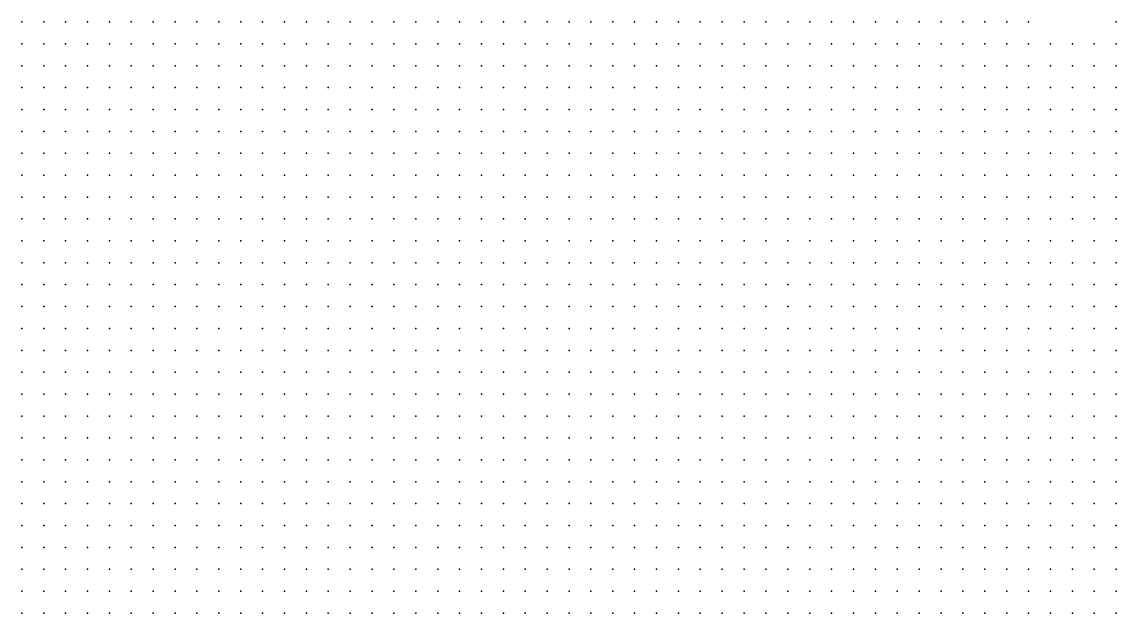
# Model space of a CAD drawing. Header units: metres. Extents: x 287878 to 288137, y 62805 to 63074.
# Drawn here: x 288035 to 288085, y 62948 to 62975 of the extents above; entities that cross this region are included whole.
import ezdxf

# ---------------------------------------------------------------- set-up
doc = ezdxf.new("R2010")
doc.units = ezdxf.units.M
doc.layers.add('SURVEY_INTERP', color=8, linetype='Continuous')
doc.layers.add('SURVEY_REAL', color=3, linetype='Continuous')

msp = doc.modelspace()

# ---------------------------------------------------------------- linework, layer by layer
at = {"layer": 'SURVEY_INTERP'}
for p in [(288035, 62975, 119.453), (288036, 62975, 119.448), (288037, 62975, 119.447), (288038, 62975, 119.446), (288039, 62975, 119.446), (288040, 62975, 119.453), (288041, 62975, 119.447), (288042, 62975, 119.395), (288043, 62975, 119.317), (288044, 62975, 119.253), (288045, 62975, 119.217), (288046, 62975, 119.208), (288047, 62975, 119.214), (288048, 62975, 119.207), (288049, 62975, 119.152), (288050, 62975, 119.063), (288051, 62975, 118.976), (288052, 62975, 118.907), (288053, 62975, 118.86), (288054, 62975, 118.835), (288055, 62975, 118.822), (288056, 62975, 118.797), (288057, 62975, 118.741), (288058, 62975, 118.661), (288059, 62975, 118.578), (288060, 62975, 118.505), (288061, 62975, 118.445), (288062, 62975, 118.399), (288063, 62975, 118.369), (288064, 62975, 118.36), (288065, 62975, 118.384), (288066, 62975, 118.465), (288067, 62975, 118.615), (288068, 62975, 118.718), (288069, 62975, 118.595), (288070, 62975, 118.4), (288071, 62975, 118.262), (288072, 62975, 118.177), (288073, 62975, 118.122), (288074, 62975, 118.085), (288075, 62975, 118.058), (288076, 62975, 118.04), (288077, 62975, 118.027), (288078, 62975, 118.018), (288079, 62975, 118.012), (288080, 62975, 118.01), (288081, 62975, 118.01), (288035, 62974, 119.408), (288036, 62974, 119.393), (288037, 62974, 119.382), (288038, 62974, 119.373), (288039, 62974, 119.365), (288040, 62974, 119.355), (288041, 62974, 119.335), (288042, 62974, 119.296), (288043, 62974, 119.246), (288044, 62974, 119.198), (288045, 62974, 119.164), (288046, 62974, 119.142), (288047, 62974, 119.125), (288048, 62974, 119.101), (288049, 62974, 119.056), (288050, 62974, 118.994), (288051, 62974, 118.929), (288052, 62974, 118.872), (288053, 62974, 118.825), (288054, 62974, 118.789), (288055, 62974, 118.757), (288056, 62974, 118.721), (288057, 62974, 118.674), (288058, 62974, 118.616), (288059, 62974, 118.555), (288060, 62974, 118.498), (288061, 62974, 118.449), (288062, 62974, 118.409), (288063, 62974, 118.381), (288064, 62974, 118.369), (288065, 62974, 118.378), (288066, 62974, 118.415), (288067, 62974, 118.472), (288068, 62974, 118.498), (288069, 62974, 118.442), (288070, 62974, 118.344), (288071, 62974, 118.255), (288072, 62974, 118.19), (288073, 62974, 118.143), (288074, 62974, 118.11), (288075, 62974, 118.085), (288076, 62974, 118.066), (288077, 62974, 118.052), (288078, 62974, 118.042), (288079, 62974, 118.035), (288080, 62974, 118.031), (288081, 62974, 118.03), (288082, 62974, 118.031), (288083, 62974, 118.034), (288084, 62974, 118.039), (288085, 62974, 118.045), (288035, 62973, 119.366), (288036, 62973, 119.346), (288037, 62973, 119.328), (288038, 62973, 119.313), (288039, 62973, 119.297), (288040, 62973, 119.279), (288041, 62973, 119.255), (288042, 62973, 119.222), (288043, 62973, 119.183), (288044, 62973, 119.145), (288045, 62973, 119.112), (288046, 62973, 119.084), (288047, 62973, 119.057), (288048, 62973, 119.026), (288049, 62973, 118.986), (288050, 62973, 118.937), (288051, 62973, 118.886), (288052, 62973, 118.837), (288053, 62973, 118.792), (288054, 62973, 118.753), (288055, 62973, 118.716), (288056, 62973, 118.677), (288057, 62973, 118.634), (288058, 62973, 118.587), (288059, 62973, 118.538), (288060, 62973, 118.492), (288061, 62973, 118.45), (288062, 62973, 118.415), (288063, 62973, 118.388), (288064, 62973, 118.371), (288065, 62973, 118.367), (288066, 62973, 118.374), (288067, 62973, 118.386), (288068, 62973, 118.382), (288069, 62973, 118.35), (288070, 62973, 118.297), (288071, 62973, 118.243), (288072, 62973, 118.196), (288073, 62973, 118.158), (288074, 62973, 118.129), (288075, 62973, 118.106), (288076, 62973, 118.088), (288077, 62973, 118.074), (288078, 62973, 118.064), (288079, 62973, 118.056), (288080, 62973, 118.051), (288081, 62973, 118.048), (288082, 62973, 118.047), (288083, 62973, 118.048), (288084, 62973, 118.051), (288085, 62973, 118.055), (288035, 62972, 119.327), (288036, 62972, 119.304), (288037, 62972, 119.282), (288038, 62972, 119.262), (288039, 62972, 119.242), (288040, 62972, 119.219), (288041, 62972, 119.193), (288042, 62972, 119.163), (288043, 62972, 119.13), (288044, 62972, 119.097), (288045, 62972, 119.065), (288046, 62972, 119.035), (288047, 62972, 119.004), (288048, 62972, 118.971), (288049, 62972, 118.934), (288050, 62972, 118.892), (288051, 62972, 118.848), (288052, 62972, 118.805), (288053, 62972, 118.764), (288054, 62972, 118.725), (288055, 62972, 118.687), (288056, 62972, 118.649), (288057, 62972, 118.609), (288058, 62972, 118.568), (288059, 62972, 118.526), (288060, 62972, 118.487), (288061, 62972, 118.45), (288062, 62972, 118.418), (288063, 62972, 118.391), (288064, 62972, 118.371), (288065, 62972, 118.358), (288066, 62972, 118.35), (288067, 62972, 118.343), (288068, 62972, 118.329), (288069, 62972, 118.304), (288070, 62972, 118.27), (288071, 62972, 118.234), (288072, 62972, 118.199), (288073, 62972, 118.17), (288074, 62972, 118.145), (288075, 62972, 118.124), (288076, 62972, 118.107), (288077, 62972, 118.094), (288078, 62972, 118.083), (288079, 62972, 118.075), (288080, 62972, 118.068), (288081, 62972, 118.064), (288082, 62972, 118.062), (288083, 62972, 118.062), (288084, 62972, 118.063), (288085, 62972, 118.066), (288035, 62971, 119.291), (288036, 62971, 119.266), (288037, 62971, 119.242), (288038, 62971, 119.218), (288039, 62971, 119.195), (288040, 62971, 119.171), (288041, 62971, 119.144), (288042, 62971, 119.116), (288043, 62971, 119.085), (288044, 62971, 119.054), (288045, 62971, 119.023), (288046, 62971, 118.992), (288047, 62971, 118.961), (288048, 62971, 118.928), (288049, 62971, 118.893), (288050, 62971, 118.855), (288051, 62971, 118.816), (288052, 62971, 118.777), (288053, 62971, 118.739), (288054, 62971, 118.702), (288055, 62971, 118.665), (288056, 62971, 118.629), (288057, 62971, 118.592), (288058, 62971, 118.555), (288059, 62971, 118.518), (288060, 62971, 118.482), (288061, 62971, 118.449), (288062, 62971, 118.419), (288063, 62971, 118.393), (288064, 62971, 118.371), (288065, 62971, 118.353), (288066, 62971, 118.338), (288067, 62971, 118.323), (288068, 62971, 118.306), (288069, 62971, 118.284), (288070, 62971, 118.258), (288071, 62971, 118.23), (288072, 62971, 118.204), (288073, 62971, 118.179), (288074, 62971, 118.158), (288075, 62971, 118.139), (288076, 62971, 118.124), (288077, 62971, 118.11), (288078, 62971, 118.1), (288079, 62971, 118.091), (288080, 62971, 118.084), (288081, 62971, 118.08), (288082, 62971, 118.076), (288083, 62971, 118.075), (288084, 62971, 118.075), (288085, 62971, 118.077), (288035, 62970, 119.258), (288036, 62970, 119.231), (288037, 62970, 119.205), (288038, 62970, 119.18), (288039, 62970, 119.155), (288040, 62970, 119.13), (288041, 62970, 119.103), (288042, 62970, 119.075), (288043, 62970, 119.046), (288044, 62970, 119.017), (288045, 62970, 118.987), (288046, 62970, 118.956), (288047, 62970, 118.925), (288048, 62970, 118.893), (288049, 62970, 118.86), (288050, 62970, 118.825), (288051, 62970, 118.789), (288052, 62970, 118.753), (288053, 62970, 118.718), (288054, 62970, 118.683), (288055, 62970, 118.648), (288056, 62970, 118.613), (288057, 62970, 118.579), (288058, 62970, 118.545), (288059, 62970, 118.511), (288060, 62970, 118.479), (288061, 62970, 118.448), (288062, 62970, 118.42), (288063, 62970, 118.395), (288064, 62970, 118.372), (288065, 62970, 118.352), (288066, 62970, 118.333), (288067, 62970, 118.315), (288068, 62970, 118.297), (288069, 62970, 118.276), (288070, 62970, 118.254), (288071, 62970, 118.231), (288072, 62970, 118.209), (288073, 62970, 118.188), (288074, 62970, 118.169), (288075, 62970, 118.152), (288076, 62970, 118.138), (288077, 62970, 118.125), (288078, 62970, 118.115), (288079, 62970, 118.106), (288080, 62970, 118.099), (288081, 62970, 118.094), (288082, 62970, 118.09), (288083, 62970, 118.087), (288084, 62970, 118.086), (288085, 62970, 118.087), (288035, 62969, 119.226), (288036, 62969, 119.199), (288037, 62969, 119.172), (288038, 62969, 119.147), (288039, 62969, 119.121), (288040, 62969, 119.095), (288041, 62969, 119.068), (288042, 62969, 119.041), (288043, 62969, 119.013), (288044, 62969, 118.984), (288045, 62969, 118.955), (288046, 62969, 118.925), (288047, 62969, 118.895), (288048, 62969, 118.864), (288049, 62969, 118.832), (288050, 62969, 118.799), (288051, 62969, 118.766), (288052, 62969, 118.733), (288053, 62969, 118.699), (288054, 62969, 118.666), (288055, 62969, 118.633), (288056, 62969, 118.601), (288057, 62969, 118.569), (288058, 62969, 118.537), (288059, 62969, 118.506), (288060, 62969, 118.476), (288061, 62969, 118.448), (288062, 62969, 118.421), (288063, 62969, 118.396), (288064, 62969, 118.373), (288065, 62969, 118.352), (288066, 62969, 118.333), (288067, 62969, 118.313), (288068, 62969, 118.294), (288069, 62969, 118.275), (288070, 62969, 118.255), (288071, 62969, 118.235), (288072, 62969, 118.215), (288073, 62969, 118.197), (288074, 62969, 118.18), (288075, 62969, 118.164), (288076, 62969, 118.151), (288077, 62969, 118.139), (288078, 62969, 118.128), (288079, 62969, 118.119), (288080, 62969, 118.112), (288081, 62969, 118.106), (288082, 62969, 118.102), (288083, 62969, 118.099), (288084, 62969, 118.097), (288085, 62969, 118.097), (288035, 62968, 119.197), (288036, 62968, 119.169), (288037, 62968, 119.142), (288038, 62968, 119.116), (288039, 62968, 119.09), (288040, 62968, 119.064), (288041, 62968, 119.037), (288042, 62968, 119.01), (288043, 62968, 118.983), (288044, 62968, 118.955), (288045, 62968, 118.927), (288046, 62968, 118.898), (288047, 62968, 118.869), (288048, 62968, 118.839), (288049, 62968, 118.809), (288050, 62968, 118.778), (288051, 62968, 118.746), (288052, 62968, 118.715), (288053, 62968, 118.684), (288054, 62968, 118.652), (288055, 62968, 118.621), (288056, 62968, 118.591), (288057, 62968, 118.561), (288058, 62968, 118.531), (288059, 62968, 118.502), (288060, 62968, 118.474), (288061, 62968, 118.447), (288062, 62968, 118.422), (288063, 62968, 118.398), (288064, 62968, 118.375), (288065, 62968, 118.354), (288066, 62968, 118.334), (288067, 62968, 118.315), (288068, 62968, 118.296), (288069, 62968, 118.277), (288070, 62968, 118.258), (288071, 62968, 118.24), (288072, 62968, 118.222), (288073, 62968, 118.205), (288074, 62968, 118.19), (288075, 62968, 118.175), (288076, 62968, 118.162), (288077, 62968, 118.151), (288078, 62968, 118.14), (288079, 62968, 118.132), (288080, 62968, 118.124), (288081, 62968, 118.118), (288082, 62968, 118.113), (288083, 62968, 118.109), (288084, 62968, 118.107), (288085, 62968, 118.106), (288035, 62967, 119.169), (288036, 62967, 119.141), (288037, 62967, 119.115), (288038, 62967, 119.088), (288039, 62967, 119.062), (288040, 62967, 119.036), (288041, 62967, 119.01), (288042, 62967, 118.983), (288043, 62967, 118.957), (288044, 62967, 118.929), (288045, 62967, 118.902), (288046, 62967, 118.874), (288047, 62967, 118.846), (288048, 62967, 118.817), (288049, 62967, 118.788), (288050, 62967, 118.759), (288051, 62967, 118.729), (288052, 62967, 118.7), (288053, 62967, 118.67), (288054, 62967, 118.64), (288055, 62967, 118.611), (288056, 62967, 118.582), (288057, 62967, 118.554), (288058, 62967, 118.526), (288059, 62967, 118.499), (288060, 62967, 118.472), (288061, 62967, 118.447), (288062, 62967, 118.422), (288063, 62967, 118.399), (288064, 62967, 118.377), (288065, 62967, 118.356), (288066, 62967, 118.336), (288067, 62967, 118.317), (288068, 62967, 118.299), (288069, 62967, 118.28), (288070, 62967, 118.263), (288071, 62967, 118.246), (288072, 62967, 118.229), (288073, 62967, 118.213), (288074, 62967, 118.199), (288075, 62967, 118.185), (288076, 62967, 118.173), (288077, 62967, 118.161), (288078, 62967, 118.151), (288079, 62967, 118.143), (288080, 62967, 118.135), (288081, 62967, 118.129), (288082, 62967, 118.123), (288083, 62967, 118.119), (288084, 62967, 118.116), (288085, 62967, 118.114), (288035, 62966, 119.143), (288036, 62966, 119.116), (288037, 62966, 119.089), (288038, 62966, 119.063), (288039, 62966, 119.037), (288040, 62966, 119.011), (288041, 62966, 118.985), (288042, 62966, 118.959), (288043, 62966, 118.933), (288044, 62966, 118.907), (288045, 62966, 118.88), (288046, 62966, 118.853), (288047, 62966, 118.826), (288048, 62966, 118.798), (288049, 62966, 118.77), (288050, 62966, 118.742), (288051, 62966, 118.714), (288052, 62966, 118.686), (288053, 62966, 118.658), (288054, 62966, 118.63), (288055, 62966, 118.602), (288056, 62966, 118.575), (288057, 62966, 118.548), (288058, 62966, 118.522), (288059, 62966, 118.496), (288060, 62966, 118.471), (288061, 62966, 118.446), (288062, 62966, 118.423), (288063, 62966, 118.401), (288064, 62966, 118.379), (288065, 62966, 118.359), (288066, 62966, 118.339), (288067, 62966, 118.321), (288068, 62966, 118.302), (288069, 62966, 118.285), (288070, 62966, 118.268), (288071, 62966, 118.252), (288072, 62966, 118.236), (288073, 62966, 118.221), (288074, 62966, 118.207), (288075, 62966, 118.194), (288076, 62966, 118.182), (288077, 62966, 118.171), (288078, 62966, 118.162), (288079, 62966, 118.153), (288080, 62966, 118.145), (288081, 62966, 118.139), (288082, 62966, 118.133), (288083, 62966, 118.128), (288084, 62966, 118.125), (288085, 62966, 118.122), (288035, 62965, 119.118), (288036, 62965, 119.092), (288037, 62965, 119.066), (288038, 62965, 119.04), (288039, 62965, 119.014), (288040, 62965, 118.989), (288041, 62965, 118.963), (288042, 62965, 118.938), (288043, 62965, 118.912), (288044, 62965, 118.887), (288045, 62965, 118.861), (288046, 62965, 118.834), (288047, 62965, 118.808), (288048, 62965, 118.782), (288049, 62965, 118.755), (288050, 62965, 118.728), (288051, 62965, 118.701), (288052, 62965, 118.674), (288053, 62965, 118.648), (288054, 62965, 118.621), (288055, 62965, 118.595), (288056, 62965, 118.569), (288057, 62965, 118.543), (288058, 62965, 118.518), (288059, 62965, 118.493), (288060, 62965, 118.47), (288061, 62965, 118.446), (288062, 62965, 118.424), (288063, 62965, 118.402), (288064, 62965, 118.382), (288065, 62965, 118.362), (288066, 62965, 118.343), (288067, 62965, 118.324), (288068, 62965, 118.307), (288069, 62965, 118.29), (288070, 62965, 118.273), (288071, 62965, 118.258), (288072, 62965, 118.243), (288073, 62965, 118.229), (288074, 62965, 118.215), (288075, 62965, 118.203), (288076, 62965, 118.191), (288077, 62965, 118.181), (288078, 62965, 118.171), (288079, 62965, 118.162), (288080, 62965, 118.155), (288081, 62965, 118.148), (288082, 62965, 118.142), (288083, 62965, 118.137), (288084, 62965, 118.133), (288085, 62965, 118.13), (288035, 62964, 119.095), (288036, 62964, 119.069), (288037, 62964, 119.044), (288038, 62964, 119.018), (288039, 62964, 118.993), (288040, 62964, 118.968), (288041, 62964, 118.944), (288042, 62964, 118.919), (288043, 62964, 118.894), (288044, 62964, 118.869), (288045, 62964, 118.843), (288046, 62964, 118.818), (288047, 62964, 118.793), (288048, 62964, 118.767), (288049, 62964, 118.741), (288050, 62964, 118.716), (288051, 62964, 118.69), (288052, 62964, 118.664), (288053, 62964, 118.639), (288054, 62964, 118.613), (288055, 62964, 118.588), (288056, 62964, 118.563), (288057, 62964, 118.539), (288058, 62964, 118.515), (288059, 62964, 118.492), (288060, 62964, 118.469), (288061, 62964, 118.447), (288062, 62964, 118.425), (288063, 62964, 118.404), (288064, 62964, 118.384), (288065, 62964, 118.365), (288066, 62964, 118.346), (288067, 62964, 118.328), (288068, 62964, 118.311), (288069, 62964, 118.295), (288070, 62964, 118.279), (288071, 62964, 118.264), (288072, 62964, 118.249), (288073, 62964, 118.236), (288074, 62964, 118.223), (288075, 62964, 118.211), (288076, 62964, 118.2), (288077, 62964, 118.189), (288078, 62964, 118.18), (288079, 62964, 118.171), (288080, 62964, 118.164), (288081, 62964, 118.157), (288082, 62964, 118.151), (288083, 62964, 118.146), (288084, 62964, 118.141), (288085, 62964, 118.138), (288035, 62963, 119.074), (288036, 62963, 119.048), (288037, 62963, 119.024), (288038, 62963, 118.999), (288039, 62963, 118.974), (288040, 62963, 118.95), (288041, 62963, 118.926), (288042, 62963, 118.901), (288043, 62963, 118.877), (288044, 62963, 118.852), (288045, 62963, 118.828), (288046, 62963, 118.804), (288047, 62963, 118.779), (288048, 62963, 118.754), (288049, 62963, 118.73), (288050, 62963, 118.705), (288051, 62963, 118.68), (288052, 62963, 118.656), (288053, 62963, 118.631), (288054, 62963, 118.607), (288055, 62963, 118.583), (288056, 62963, 118.559), (288057, 62963, 118.536), (288058, 62963, 118.513), (288059, 62963, 118.49), (288060, 62963, 118.468), (288061, 62963, 118.447), (288062, 62963, 118.426), (288063, 62963, 118.406), (288064, 62963, 118.387), (288065, 62963, 118.368), (288066, 62963, 118.35), (288067, 62963, 118.333), (288068, 62963, 118.316), (288069, 62963, 118.3), (288070, 62963, 118.284), (288071, 62963, 118.27), (288072, 62963, 118.256), (288073, 62963, 118.243), (288074, 62963, 118.23), (288075, 62963, 118.219), (288076, 62963, 118.208), (288077, 62963, 118.198), (288078, 62963, 118.188), (288079, 62963, 118.18), (288080, 62963, 118.172), (288081, 62963, 118.166), (288082, 62963, 118.159), (288083, 62963, 118.154), (288084, 62963, 118.149), (288085, 62963, 118.145), (288035, 62962, 119.054), (288036, 62962, 119.029), (288037, 62962, 119.005), (288038, 62962, 118.981), (288039, 62962, 118.957), (288040, 62962, 118.933), (288041, 62962, 118.909), (288042, 62962, 118.886), (288043, 62962, 118.862), (288044, 62962, 118.838), (288045, 62962, 118.815), (288046, 62962, 118.791), (288047, 62962, 118.767), (288048, 62962, 118.743), (288049, 62962, 118.719), (288050, 62962, 118.696), (288051, 62962, 118.672), (288052, 62962, 118.648), (288053, 62962, 118.625), (288054, 62962, 118.601), (288055, 62962, 118.578), (288056, 62962, 118.555), (288057, 62962, 118.533), (288058, 62962, 118.511), (288059, 62962, 118.489), (288060, 62962, 118.468), (288061, 62962, 118.448), (288062, 62962, 118.428), (288063, 62962, 118.408), (288064, 62962, 118.389), (288065, 62962, 118.371), (288066, 62962, 118.354), (288067, 62962, 118.337), (288068, 62962, 118.32), (288069, 62962, 118.305), (288070, 62962, 118.29), (288071, 62962, 118.276), (288072, 62962, 118.262), (288073, 62962, 118.249), (288074, 62962, 118.237), (288075, 62962, 118.226), (288076, 62962, 118.215), (288077, 62962, 118.206), (288078, 62962, 118.197), (288079, 62962, 118.188), (288080, 62962, 118.181), (288081, 62962, 118.174), (288082, 62962, 118.168), (288083, 62962, 118.163), (288084, 62962, 118.158), (288085, 62962, 118.153), (288035, 62961, 119.035), (288036, 62961, 119.012), (288037, 62961, 118.988), (288038, 62961, 118.965), (288039, 62961, 118.941), (288040, 62961, 118.918), (288041, 62961, 118.895), (288042, 62961, 118.872), (288043, 62961, 118.849), (288044, 62961, 118.826), (288045, 62961, 118.803), (288046, 62961, 118.78), (288047, 62961, 118.757), (288048, 62961, 118.734), (288049, 62961, 118.711), (288050, 62961, 118.688), (288051, 62961, 118.665), (288052, 62961, 118.642), (288053, 62961, 118.619), (288054, 62961, 118.597), (288055, 62961, 118.575), (288056, 62961, 118.553), (288057, 62961, 118.531), (288058, 62961, 118.51), (288059, 62961, 118.489), (288060, 62961, 118.469), (288061, 62961, 118.449), (288062, 62961, 118.429), (288063, 62961, 118.41), (288064, 62961, 118.392), (288065, 62961, 118.374), (288066, 62961, 118.357), (288067, 62961, 118.341), (288068, 62961, 118.325), (288069, 62961, 118.31), (288070, 62961, 118.295), (288071, 62961, 118.281), (288072, 62961, 118.268), (288073, 62961, 118.256), (288074, 62961, 118.244), (288075, 62961, 118.233), (288076, 62961, 118.223), (288077, 62961, 118.213), (288078, 62961, 118.205), (288079, 62961, 118.197), (288080, 62961, 118.19), (288081, 62961, 118.183), (288082, 62961, 118.177), (288083, 62961, 118.171), (288084, 62961, 118.166), (288085, 62961, 118.162), (288035, 62960, 119.018), (288036, 62960, 118.995), (288037, 62960, 118.973), (288038, 62960, 118.95), (288039, 62960, 118.927), (288040, 62960, 118.905), (288041, 62960, 118.882), (288042, 62960, 118.86), (288043, 62960, 118.838), (288044, 62960, 118.815), (288045, 62960, 118.793), (288046, 62960, 118.77), (288047, 62960, 118.748), (288048, 62960, 118.726), (288049, 62960, 118.703), (288050, 62960, 118.681), (288051, 62960, 118.659), (288052, 62960, 118.637), (288053, 62960, 118.615), (288054, 62960, 118.593), (288055, 62960, 118.572), (288056, 62960, 118.551), (288057, 62960, 118.53), (288058, 62960, 118.509), (288059, 62960, 118.489), (288060, 62960, 118.469), (288061, 62960, 118.45), (288062, 62960, 118.431), (288063, 62960, 118.413), (288064, 62960, 118.395), (288065, 62960, 118.378), (288066, 62960, 118.361), (288067, 62960, 118.345), (288068, 62960, 118.33), (288069, 62960, 118.315), (288070, 62960, 118.301), (288071, 62960, 118.287), (288072, 62960, 118.274), (288073, 62960, 118.262), (288074, 62960, 118.251), (288075, 62960, 118.24), (288076, 62960, 118.23), (288077, 62960, 118.221), (288078, 62960, 118.213), (288079, 62960, 118.205), (288080, 62960, 118.198), (288081, 62960, 118.192), (288082, 62960, 118.186), (288083, 62960, 118.181), (288084, 62960, 118.176), (288085, 62960, 118.171), (288035, 62959, 119.003), (288036, 62959, 118.981), (288037, 62959, 118.959), (288038, 62959, 118.937), (288039, 62959, 118.915), (288040, 62959, 118.893), (288041, 62959, 118.871), (288042, 62959, 118.85), (288043, 62959, 118.828), (288044, 62959, 118.806), (288045, 62959, 118.784), (288046, 62959, 118.763), (288047, 62959, 118.741), (288048, 62959, 118.719), (288049, 62959, 118.698), (288050, 62959, 118.676), (288051, 62959, 118.655), (288052, 62959, 118.633), (288053, 62959, 118.612), (288054, 62959, 118.591), (288055, 62959, 118.57), (288056, 62959, 118.55), (288057, 62959, 118.529), (288058, 62959, 118.51), (288059, 62959, 118.49), (288060, 62959, 118.471), (288061, 62959, 118.452), (288062, 62959, 118.434), (288063, 62959, 118.416), (288064, 62959, 118.398), (288065, 62959, 118.381), (288066, 62959, 118.365), (288067, 62959, 118.349), (288068, 62959, 118.334), (288069, 62959, 118.32), (288070, 62959, 118.306), (288071, 62959, 118.293), (288072, 62959, 118.28), (288073, 62959, 118.269), (288074, 62959, 118.258), (288075, 62959, 118.247), (288076, 62959, 118.238), (288077, 62959, 118.229), (288078, 62959, 118.221), (288079, 62959, 118.214), (288080, 62959, 118.207), (288081, 62959, 118.201), (288082, 62959, 118.196), (288083, 62959, 118.191), (288084, 62959, 118.186), (288085, 62959, 118.181), (288035, 62958, 118.99), (288036, 62958, 118.968), (288037, 62958, 118.947), (288038, 62958, 118.926), (288039, 62958, 118.905), (288040, 62958, 118.883), (288041, 62958, 118.862), (288042, 62958, 118.841), (288043, 62958, 118.82), (288044, 62958, 118.799), (288045, 62958, 118.778), (288046, 62958, 118.757), (288047, 62958, 118.736), (288048, 62958, 118.715), (288049, 62958, 118.694), (288050, 62958, 118.673), (288051, 62958, 118.652), (288052, 62958, 118.631), (288053, 62958, 118.61), (288054, 62958, 118.59), (288055, 62958, 118.57), (288056, 62958, 118.55), (288057, 62958, 118.53), (288058, 62958, 118.511), (288059, 62958, 118.491), (288060, 62958, 118.473), (288061, 62958, 118.454), (288062, 62958, 118.436), (288063, 62958, 118.419), (288064, 62958, 118.402), (288065, 62958, 118.385), (288066, 62958, 118.369), (288067, 62958, 118.354), (288068, 62958, 118.339), (288069, 62958, 118.325), (288070, 62958, 118.311), (288071, 62958, 118.299), (288072, 62958, 118.286), (288073, 62958, 118.275), (288074, 62958, 118.264), (288075, 62958, 118.254), (288076, 62958, 118.245), (288077, 62958, 118.237), (288078, 62958, 118.23), (288079, 62958, 118.223), (288080, 62958, 118.217), (288081, 62958, 118.211), (288082, 62958, 118.206), (288083, 62958, 118.202), (288084, 62958, 118.197), (288085, 62958, 118.193), (288035, 62957, 118.978), (288036, 62957, 118.957), (288037, 62957, 118.937), (288038, 62957, 118.916), (288039, 62957, 118.896), (288040, 62957, 118.875), (288041, 62957, 118.855), (288042, 62957, 118.834), (288043, 62957, 118.814), (288044, 62957, 118.793), (288045, 62957, 118.773), (288046, 62957, 118.752), (288047, 62957, 118.732), (288048, 62957, 118.711), (288049, 62957, 118.691), (288050, 62957, 118.67), (288051, 62957, 118.65), (288052, 62957, 118.63), (288053, 62957, 118.61), (288054, 62957, 118.59), (288055, 62957, 118.57), (288056, 62957, 118.551), (288057, 62957, 118.531), (288058, 62957, 118.512), (288059, 62957, 118.494), (288060, 62957, 118.475), (288061, 62957, 118.457), (288062, 62957, 118.44), (288063, 62957, 118.423), (288064, 62957, 118.406), (288065, 62957, 118.39), (288066, 62957, 118.374), (288067, 62957, 118.359), (288068, 62957, 118.344), (288069, 62957, 118.33), (288070, 62957, 118.317), (288071, 62957, 118.304), (288072, 62957, 118.293), (288073, 62957, 118.282), (288074, 62957, 118.271), (288075, 62957, 118.262), (288076, 62957, 118.253), (288077, 62957, 118.245), (288078, 62957, 118.238), (288079, 62957, 118.232), (288080, 62957, 118.227), (288081, 62957, 118.222), (288082, 62957, 118.218), (288083, 62957, 118.214), (288084, 62957, 118.21), (288085, 62957, 118.206), (288035, 62956, 118.968), (288036, 62956, 118.949), (288037, 62956, 118.929), (288038, 62956, 118.909), (288039, 62956, 118.889), (288040, 62956, 118.869), (288041, 62956, 118.85), (288042, 62956, 118.83), (288043, 62956, 118.81), (288044, 62956, 118.79), (288045, 62956, 118.77), (288046, 62956, 118.75), (288047, 62956, 118.73), (288048, 62956, 118.71), (288049, 62956, 118.69), (288050, 62956, 118.67), (288051, 62956, 118.65), (288052, 62956, 118.63), (288053, 62956, 118.611), (288054, 62956, 118.591), (288055, 62956, 118.572), (288056, 62956, 118.553), (288057, 62956, 118.534), (288058, 62956, 118.515), (288059, 62956, 118.497), (288060, 62956, 118.479), (288061, 62956, 118.461), (288062, 62956, 118.444), (288063, 62956, 118.427), (288064, 62956, 118.411), (288065, 62956, 118.395), (288066, 62956, 118.379), (288067, 62956, 118.364), (288068, 62956, 118.35), (288069, 62956, 118.336), (288070, 62956, 118.323), (288071, 62956, 118.311), (288072, 62956, 118.299), (288073, 62956, 118.288), (288074, 62956, 118.278), (288075, 62956, 118.269), (288076, 62956, 118.261), (288077, 62956, 118.254), (288078, 62956, 118.248), (288079, 62956, 118.242), (288080, 62956, 118.238), (288081, 62956, 118.234), (288082, 62956, 118.231), (288083, 62956, 118.228), (288084, 62956, 118.225), (288085, 62956, 118.222), (288035, 62955, 118.961), (288036, 62955, 118.942), (288037, 62955, 118.923), (288038, 62955, 118.904), (288039, 62955, 118.885), (288040, 62955, 118.866), (288041, 62955, 118.846), (288042, 62955, 118.827), (288043, 62955, 118.808), (288044, 62955, 118.788), (288045, 62955, 118.769), (288046, 62955, 118.749), (288047, 62955, 118.73), (288048, 62955, 118.71), (288049, 62955, 118.69), (288050, 62955, 118.671), (288051, 62955, 118.651), (288052, 62955, 118.632), (288053, 62955, 118.613), (288054, 62955, 118.594), (288055, 62955, 118.575), (288056, 62955, 118.556), (288057, 62955, 118.537), (288058, 62955, 118.519), (288059, 62955, 118.501), (288060, 62955, 118.483), (288061, 62955, 118.466), (288062, 62955, 118.449), (288063, 62955, 118.432), (288064, 62955, 118.416), (288065, 62955, 118.4), (288066, 62955, 118.385), (288067, 62955, 118.37), (288068, 62955, 118.356), (288069, 62955, 118.342), (288070, 62955, 118.329), (288071, 62955, 118.317), (288072, 62955, 118.306), (288073, 62955, 118.295), (288074, 62955, 118.286), (288075, 62955, 118.277), (288076, 62955, 118.27), (288077, 62955, 118.263), (288078, 62955, 118.258), (288079, 62955, 118.253), (288080, 62955, 118.25), (288081, 62955, 118.247), (288082, 62955, 118.245), (288083, 62955, 118.243), (288084, 62955, 118.242), (288085, 62955, 118.24), (288035, 62954, 118.955), (288036, 62954, 118.937), (288037, 62954, 118.919), (288038, 62954, 118.901), (288039, 62954, 118.882), (288040, 62954, 118.864), (288041, 62954, 118.845), (288042, 62954, 118.826), (288043, 62954, 118.808), (288044, 62954, 118.789), (288045, 62954, 118.77), (288046, 62954, 118.75), (288047, 62954, 118.731), (288048, 62954, 118.712), (288049, 62954, 118.693), (288050, 62954, 118.674), (288051, 62954, 118.655), (288052, 62954, 118.635), (288053, 62954, 118.616), (288054, 62954, 118.598), (288055, 62954, 118.579), (288056, 62954, 118.56), (288057, 62954, 118.542), (288058, 62954, 118.524), (288059, 62954, 118.506), (288060, 62954, 118.489), (288061, 62954, 118.471), (288062, 62954, 118.454), (288063, 62954, 118.438), (288064, 62954, 118.422), (288065, 62954, 118.406), (288066, 62954, 118.391), (288067, 62954, 118.376), (288068, 62954, 118.362), (288069, 62954, 118.349), (288070, 62954, 118.336), (288071, 62954, 118.324), (288072, 62954, 118.313), (288073, 62954, 118.303), (288074, 62954, 118.294), (288075, 62954, 118.285), (288076, 62954, 118.279), (288077, 62954, 118.273), (288078, 62954, 118.268), (288079, 62954, 118.265), (288080, 62954, 118.263), (288081, 62954, 118.262), (288082, 62954, 118.261), (288083, 62954, 118.261), (288084, 62954, 118.261), (288085, 62954, 118.261), (288035, 62953, 118.952), (288036, 62953, 118.935), (288037, 62953, 118.918), (288038, 62953, 118.9), (288039, 62953, 118.883), (288040, 62953, 118.865), (288041, 62953, 118.847), (288042, 62953, 118.828), (288043, 62953, 118.81), (288044, 62953, 118.791), (288045, 62953, 118.773), (288046, 62953, 118.754), (288047, 62953, 118.735), (288048, 62953, 118.716), (288049, 62953, 118.697), (288050, 62953, 118.678), (288051, 62953, 118.659), (288052, 62953, 118.641), (288053, 62953, 118.622), (288054, 62953, 118.603), (288055, 62953, 118.585), (288056, 62953, 118.566), (288057, 62953, 118.548), (288058, 62953, 118.53), (288059, 62953, 118.513), (288060, 62953, 118.495), (288061, 62953, 118.478), (288062, 62953, 118.461), (288063, 62953, 118.445), (288064, 62953, 118.429), (288065, 62953, 118.413), (288066, 62953, 118.398), (288067, 62953, 118.383), (288068, 62953, 118.369), (288069, 62953, 118.355), (288070, 62953, 118.343), (288071, 62953, 118.331), (288072, 62953, 118.32), (288073, 62953, 118.31), (288074, 62953, 118.302), (288075, 62953, 118.294), (288076, 62953, 118.288), (288077, 62953, 118.283), (288078, 62953, 118.28), (288079, 62953, 118.278), (288080, 62953, 118.277), (288081, 62953, 118.278), (288082, 62953, 118.28), (288083, 62953, 118.282), (288084, 62953, 118.285), (288085, 62953, 118.287), (288035, 62952, 118.952), (288036, 62952, 118.936), (288037, 62952, 118.92), (288038, 62952, 118.903), (288039, 62952, 118.886), (288040, 62952, 118.868), (288041, 62952, 118.851), (288042, 62952, 118.833), (288043, 62952, 118.815), (288044, 62952, 118.797), (288045, 62952, 118.778), (288046, 62952, 118.76), (288047, 62952, 118.741), (288048, 62952, 118.722), (288049, 62952, 118.704), (288050, 62952, 118.685), (288051, 62952, 118.666), (288052, 62952, 118.648), (288053, 62952, 118.629), (288054, 62952, 118.61), (288055, 62952, 118.592), (288056, 62952, 118.574), (288057, 62952, 118.556), (288058, 62952, 118.538), (288059, 62952, 118.52), (288060, 62952, 118.503), (288061, 62952, 118.486), (288062, 62952, 118.469), (288063, 62952, 118.452), (288064, 62952, 118.436), (288065, 62952, 118.421), (288066, 62952, 118.405), (288067, 62952, 118.391), (288068, 62952, 118.376), (288069, 62952, 118.363), (288070, 62952, 118.35), (288071, 62952, 118.339), (288072, 62952, 118.328), (288073, 62952, 118.318), (288074, 62952, 118.31), (288075, 62952, 118.303), (288076, 62952, 118.298), (288077, 62952, 118.294), (288078, 62952, 118.292), (288079, 62952, 118.291), (288080, 62952, 118.293), (288081, 62952, 118.296), (288082, 62952, 118.3), (288083, 62952, 118.306), (288084, 62952, 118.312), (288085, 62952, 118.317), (288035, 62951, 118.956), (288036, 62951, 118.94), (288037, 62951, 118.924), (288038, 62951, 118.908), (288039, 62951, 118.892), (288040, 62951, 118.875), (288041, 62951, 118.858), (288042, 62951, 118.84), (288043, 62951, 118.822), (288044, 62951, 118.804), (288045, 62951, 118.786), (288046, 62951, 118.768), (288047, 62951, 118.75), (288048, 62951, 118.731), (288049, 62951, 118.713), (288050, 62951, 118.694), (288051, 62951, 118.675), (288052, 62951, 118.657), (288053, 62951, 118.638), (288054, 62951, 118.62), (288055, 62951, 118.601), (288056, 62951, 118.583), (288057, 62951, 118.565), (288058, 62951, 118.547), (288059, 62951, 118.529), (288060, 62951, 118.512), (288061, 62951, 118.495), (288062, 62951, 118.478), (288063, 62951, 118.461), (288064, 62951, 118.445), (288065, 62951, 118.429), (288066, 62951, 118.414), (288067, 62951, 118.399), (288068, 62951, 118.385), (288069, 62951, 118.371), (288070, 62951, 118.359), (288071, 62951, 118.347), (288072, 62951, 118.336), (288073, 62951, 118.327), (288074, 62951, 118.319), (288075, 62951, 118.312), (288076, 62951, 118.308), (288077, 62951, 118.305), (288078, 62951, 118.304), (288079, 62951, 118.306), (288080, 62951, 118.31), (288081, 62951, 118.316), (288082, 62951, 118.324), (288083, 62951, 118.334), (288084, 62951, 118.344), (288085, 62951, 118.354), (288035, 62950, 118.962), (288036, 62950, 118.948), (288037, 62950, 118.933), (288038, 62950, 118.917), (288039, 62950, 118.901), (288040, 62950, 118.885), (288041, 62950, 118.868), (288042, 62950, 118.851), (288043, 62950, 118.833), (288044, 62950, 118.815), (288045, 62950, 118.797), (288046, 62950, 118.779), (288047, 62950, 118.761), (288048, 62950, 118.742), (288049, 62950, 118.724), (288050, 62950, 118.705), (288051, 62950, 118.687), (288052, 62950, 118.668), (288053, 62950, 118.649), (288054, 62950, 118.631), (288055, 62950, 118.612), (288056, 62950, 118.594), (288057, 62950, 118.576), (288058, 62950, 118.558), (288059, 62950, 118.54), (288060, 62950, 118.523), (288061, 62950, 118.506), (288062, 62950, 118.489), (288063, 62950, 118.472), (288064, 62950, 118.455), (288065, 62950, 118.439), (288066, 62950, 118.424), (288067, 62950, 118.409), (288068, 62950, 118.394), (288069, 62950, 118.38), (288070, 62950, 118.367), (288071, 62950, 118.356), (288072, 62950, 118.345), (288073, 62950, 118.336), (288074, 62950, 118.328), (288075, 62950, 118.322), (288076, 62950, 118.318), (288077, 62950, 118.317), (288078, 62950, 118.318), (288079, 62950, 118.321), (288080, 62950, 118.328), (288081, 62950, 118.338), (288082, 62950, 118.35), (288083, 62950, 118.365), (288084, 62950, 118.382), (288085, 62950, 118.399), (288035, 62949, 118.973), (288036, 62949, 118.96), (288037, 62949, 118.945), (288038, 62949, 118.93), (288039, 62949, 118.915), (288040, 62949, 118.898), (288041, 62949, 118.882), (288042, 62949, 118.864), (288043, 62949, 118.847), (288044, 62949, 118.829), (288045, 62949, 118.812), (288046, 62949, 118.794), (288047, 62949, 118.775), (288048, 62949, 118.757), (288049, 62949, 118.738), (288050, 62949, 118.719), (288051, 62949, 118.701), (288052, 62949, 118.682), (288053, 62949, 118.663), (288054, 62949, 118.644), (288055, 62949, 118.626), (288056, 62949, 118.607), (288057, 62949, 118.589), (288058, 62949, 118.571), (288059, 62949, 118.553), (288060, 62949, 118.535), (288061, 62949, 118.518), (288062, 62949, 118.501), (288063, 62949, 118.484), (288064, 62949, 118.467), (288065, 62949, 118.451), (288066, 62949, 118.435), (288067, 62949, 118.419), (288068, 62949, 118.404), (288069, 62949, 118.39), (288070, 62949, 118.377), (288071, 62949, 118.365), (288072, 62949, 118.354), (288073, 62949, 118.345), (288074, 62949, 118.338), (288075, 62949, 118.332), (288076, 62949, 118.329), (288077, 62949, 118.329), (288078, 62949, 118.331), (288079, 62949, 118.337), (288080, 62949, 118.347), (288081, 62949, 118.361), (288082, 62949, 118.38), (288083, 62949, 118.402), (288084, 62949, 118.427), (288085, 62949, 118.454), (288035, 62948, 118.989), (288036, 62948, 118.976), (288037, 62948, 118.962), (288038, 62948, 118.948), (288039, 62948, 118.932), (288040, 62948, 118.916), (288041, 62948, 118.899), (288042, 62948, 118.882), (288043, 62948, 118.865), (288044, 62948, 118.847), (288045, 62948, 118.829), (288046, 62948, 118.811), (288047, 62948, 118.793), (288048, 62948, 118.774), (288049, 62948, 118.756), (288050, 62948, 118.737), (288051, 62948, 118.717), (288052, 62948, 118.698), (288053, 62948, 118.679), (288054, 62948, 118.66), (288055, 62948, 118.641), (288056, 62948, 118.622), (288057, 62948, 118.604), (288058, 62948, 118.586), (288059, 62948, 118.568), (288060, 62948, 118.55), (288061, 62948, 118.532), (288062, 62948, 118.515), (288063, 62948, 118.497), (288064, 62948, 118.48), (288065, 62948, 118.463), (288066, 62948, 118.447), (288067, 62948, 118.431), (288068, 62948, 118.416), (288069, 62948, 118.401), (288070, 62948, 118.388), (288071, 62948, 118.375), (288072, 62948, 118.364), (288073, 62948, 118.355), (288074, 62948, 118.347), (288075, 62948, 118.342), (288076, 62948, 118.34), (288077, 62948, 118.341), (288078, 62948, 118.345), (288079, 62948, 118.354), (288080, 62948, 118.367), (288081, 62948, 118.387), (288082, 62948, 118.412), (288083, 62948, 118.443), (288084, 62948, 118.479), (288085, 62948, 118.519)]:
    msp.add_point(p, dxfattribs=at)
at = {"layer": 'SURVEY_REAL'}
msp.add_point((288085, 62975, 118.8), dxfattribs=at)

doc.saveas('drawing.dxf')
